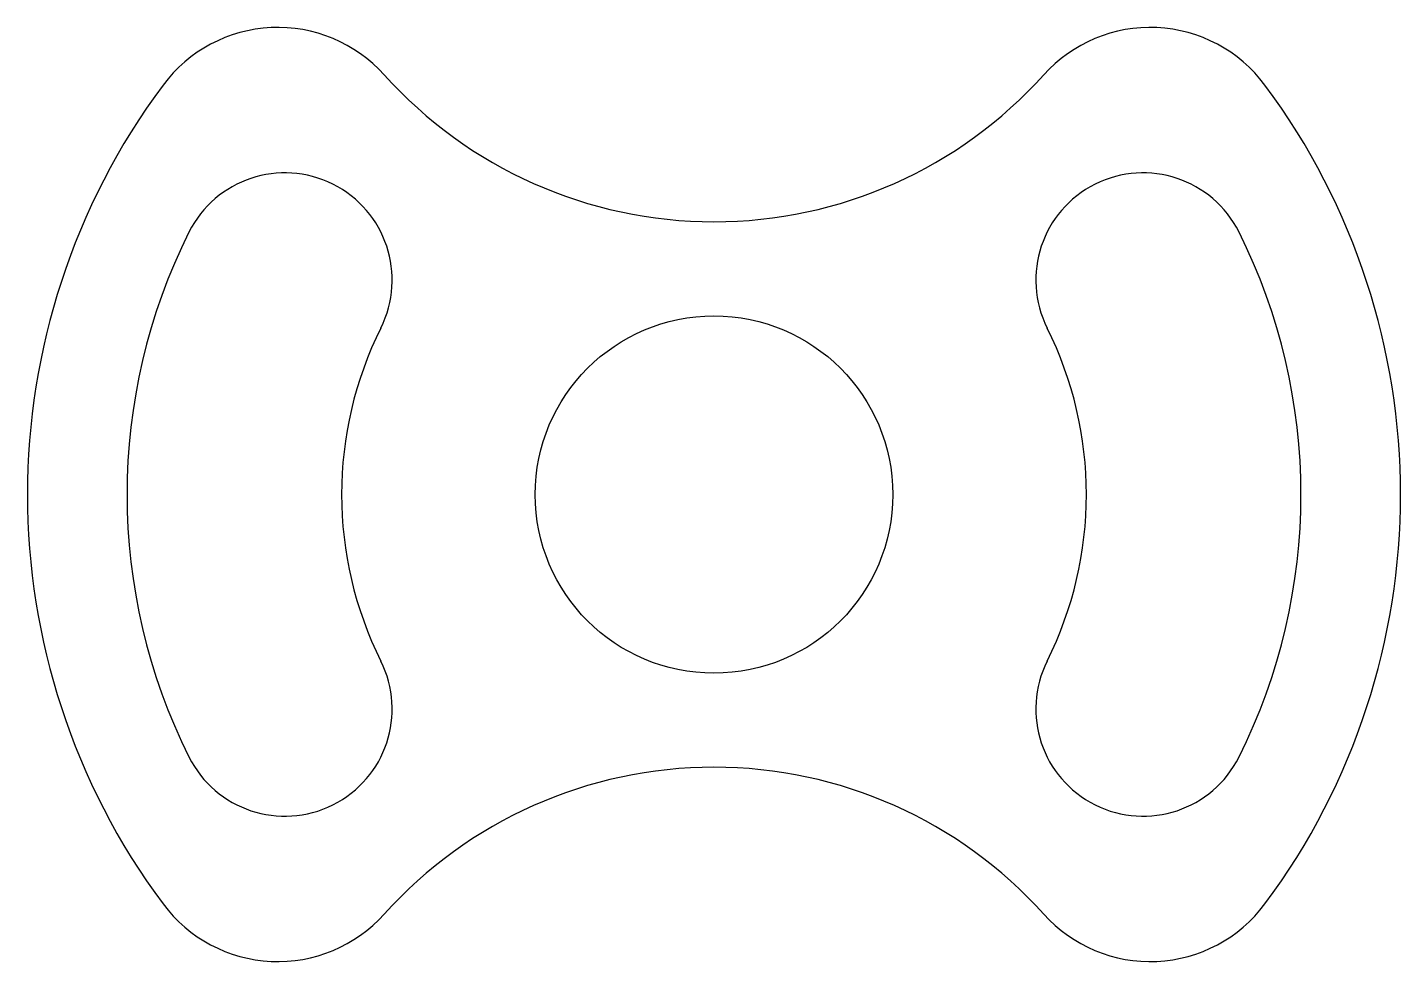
# Model space of a CAD drawing. Header units: millimetres. Extents: x 3052 to 3244, y 1563 to 1694.
import ezdxf

# ---------------------------------------------------------------- set-up
doc = ezdxf.new("R2010")
doc.units = ezdxf.units.MM

msp = doc.modelspace()

# ---------------------------------------------------------------- linework, layer by layer
msp.add_circle((3147.53, 1628.31), 25)
for centre, radius, start, end in [((3086.54, 1673.66), 20, 41.9436, 143.3719), ((3208.52, 1673.66), 20, 36.6281, 138.0564), ((3147.53, 1728.47), 62, 221.9436, 318.0564), ((3147.53, 1628.31), 96, 143.3719, 216.6281), ((3147.53, 1628.31), 96, 323.3719, 36.6281), ((3087.53, 1658.31), 15, 333.4349, 153.4349), ((3207.53, 1658.31), 15, 26.5651, 206.5651), ((3147.53, 1628.31), 82.08, 153.4349, 206.5651), ((3147.53, 1628.31), 82.08, 333.4349, 26.5651), ((3147.53, 1628.31), 52.08, 153.4349, 206.5651), ((3147.53, 1628.31), 52.08, 333.4349, 26.5651), ((3087.53, 1598.31), 15, 206.5651, 26.5651), ((3207.53, 1598.31), 15, 153.4349, 333.4349), ((3147.53, 1528.16), 62, 41.9436, 138.0564), ((3086.54, 1582.97), 20, 216.6281, 318.0564), ((3208.52, 1582.97), 20, 221.9436, 323.3719)]:
    msp.add_arc(centre, radius, start, end)

doc.saveas('drawing.dxf')
